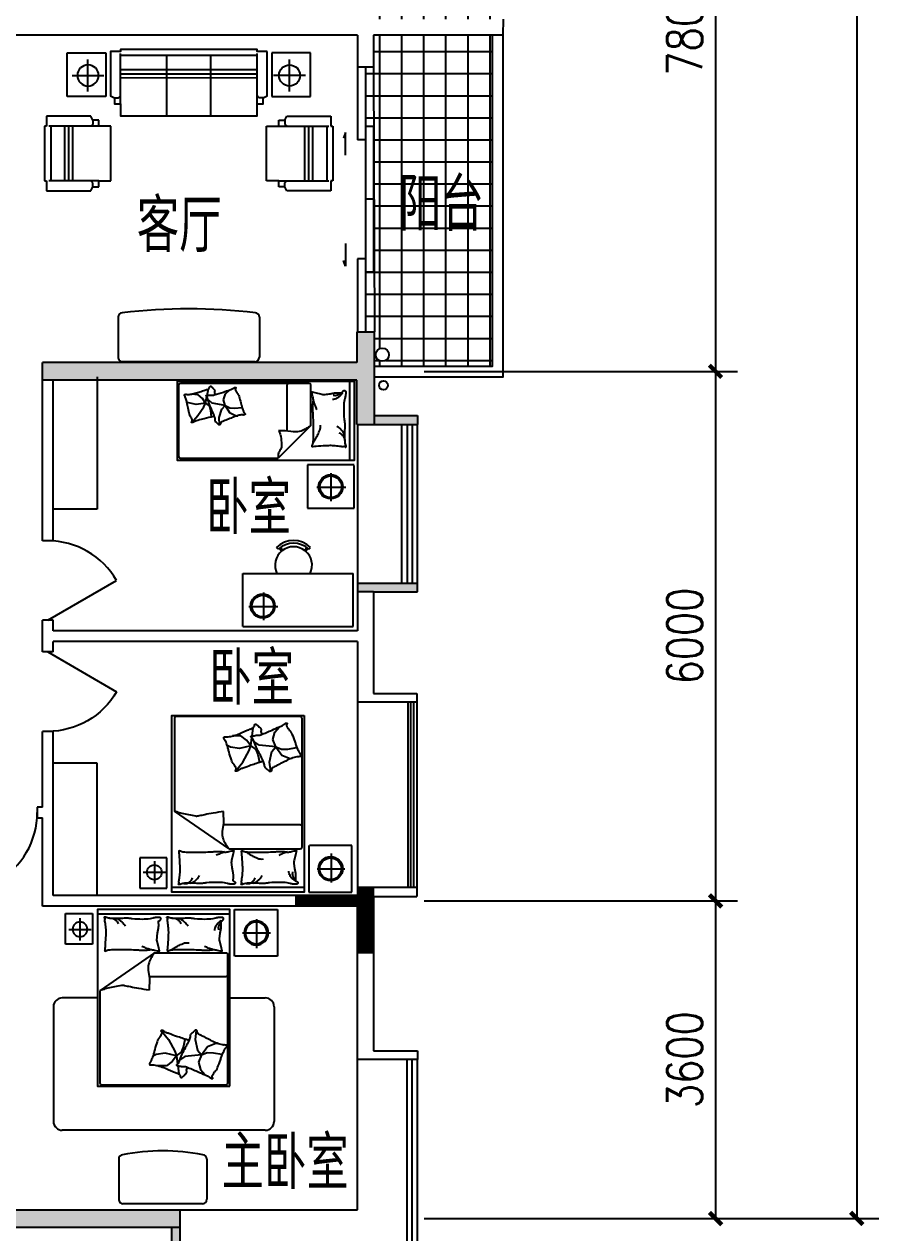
# Model space of a CAD drawing. Header units: millimetres. Extents: x 1386 to 52585, y 719 to 55091.
# Drawn here: x 42351 to 52035, y 15773 to 29471 of the extents above; entities that cross this region are included whole.
import ezdxf
from ezdxf.enums import TextEntityAlignment as Align

# ---------------------------------------------------------------- set-up
doc = ezdxf.new("R2010")
doc.units = ezdxf.units.MM
for name, color, linetype in [('AXIS', 3, 'Continuous'), ('COLUMN', 7, 'Continuous'), ('F', 12, 'Continuous'), ('JG', 6, 'Continuous'), ('PUB_TEXT', 7, 'Continuous'), ('STAIR', 2, 'Continuous'), ('WALL', 4, 'Continuous'), ('WINDOW', 5, 'Continuous'), ('WINDOW_TEXT', 7, 'Continuous')]:
    doc.layers.add(name, color=color, linetype=linetype)
doc.styles.add('_HZTXT', font='txt.shx', dxfattribs={"width": 0.8, "bigfont": 'HZTXT.shx'})
doc.styles.add('DIM_FONT', font='SIMPLEX.shx', dxfattribs={"width": 0.8})
doc.styles.add('SIMPLEX', font='SIMPLEX.SHX')
doc.dimstyles.new('AXIS200', dxfattribs={"dimscale": 2, "dimtxt": 300, "dimasz": 1, "dimexe": 250, "dimexo": 300, "dimgap": 150, "dimtad": 1, "dimdec": 0, "dimzin": 0, "dimdsep": 46, "dimtxsty": 'DIM_FONT', "dimblk": '_DIMX', "dimcen": 0, "dimse1": 1, "dimse2": 1, "dimclrt": 7, "dimadec": 0, "dimazin": 0, "dimtfac": 1, "dimtdec": 0, "dimtix": 1, "dimtmove": 2, "dimatfit": 3, "dimldrblk": '_DIMX', "dimfxl": 1, "dimtolj": 1, "dimtzin": 0, "dimarcsym": 0})

# ---------------------------------------------------------------- blocks, each defined once
blk = doc.blocks.new('_DIMX')
at = {"const_width": 50}
blk.add_lwpolyline([(-70, -70), (70, 70)], dxfattribs=at)
blk = doc.blocks.new('*D74')
at = {"layer": 'AXIS', "color": 0, "lineweight": -2, "transparency": 16777216}
for p, q in [((46885, 25536), (50435, 25536)), ((50185, 25535), (50185, 19537)), ((46885, 19536), (50435, 19536))]:
    blk.add_line(p, q, dxfattribs=at)
at = {"layer": 'DEFPOINTS', "color": 0, "transparency": 16777216}
for p in [(46585, 25536), (46585, 19536), (50185, 19536)]:
    blk.add_point(p, dxfattribs=at)
at = {"layer": 'AXIS', "color": 0, "lineweight": -2, "transparency": 16777216}
for p, rotation in [((50185, 25536), 90), ((50185, 19536), 270)]:
    blk.add_blockref('_DIMX', p, dxfattribs=dict(at, rotation=rotation))
at = {"layer": 'AXIS', "color": 7, "transparency": 16777216, "insert": (49835, 22536), "char_height": 400, "attachment_point": 5, "rotation": 90, "style": 'DIM_FONT'}
blk.add_mtext('\\A1;6000', dxfattribs=at)
blk = doc.blocks.new('*D75')
at = {"layer": 'AXIS', "color": 0, "lineweight": -2, "transparency": 16777216}
for p, q in [((46885, 19536), (50435, 19536)), ((50185, 19535), (50185, 15937)), ((46885, 15936), (50435, 15936))]:
    blk.add_line(p, q, dxfattribs=at)
at = {"layer": 'DEFPOINTS', "color": 0, "transparency": 16777216}
for p in [(46585, 19536), (46585, 15936), (50185, 15936)]:
    blk.add_point(p, dxfattribs=at)
at = {"layer": 'AXIS', "color": 0, "lineweight": -2, "transparency": 16777216}
for p, rotation in [((50185, 19536), 90), ((50185, 15936), 270)]:
    blk.add_blockref('_DIMX', p, dxfattribs=dict(at, rotation=rotation))
at = {"layer": 'AXIS', "color": 7, "transparency": 16777216, "insert": (49835, 17736), "char_height": 400, "attachment_point": 5, "rotation": 90, "style": 'DIM_FONT'}
blk.add_mtext('\\A1;3600', dxfattribs=at)
blk = doc.blocks.new('*D76')
at = {"layer": 'AXIS', "color": 0, "lineweight": -2, "transparency": 16777216}
for p, q in [((46885, 33336), (50435, 33336)), ((50185, 33335), (50185, 25537)), ((46885, 25536), (50435, 25536))]:
    blk.add_line(p, q, dxfattribs=at)
at = {"layer": 'DEFPOINTS', "color": 0, "transparency": 16777216}
for p in [(46585, 33336), (46585, 25536), (50185, 25536)]:
    blk.add_point(p, dxfattribs=at)
at = {"layer": 'AXIS', "color": 0, "lineweight": -2, "transparency": 16777216}
for p, rotation in [((50185, 33336), 90), ((50185, 25536), 270)]:
    blk.add_blockref('_DIMX', p, dxfattribs=dict(at, rotation=rotation))
at = {"layer": 'AXIS', "color": 7, "transparency": 16777216, "insert": (49835, 29436), "char_height": 400, "attachment_point": 5, "rotation": 90, "style": 'DIM_FONT'}
blk.add_mtext('\\A1;7800', dxfattribs=at)
blk = doc.blocks.new('*D79')
at = {"layer": 'AXIS', "color": 0, "lineweight": -2, "transparency": 16777216}
for p, q in [((46885, 48536), (52035, 48536)), ((51785, 48535), (51785, 15937)), ((46885, 15936), (52035, 15936))]:
    blk.add_line(p, q, dxfattribs=at)
at = {"layer": 'DEFPOINTS', "color": 0, "transparency": 16777216}
for p in [(46585, 48536), (46585, 15936), (51785, 15936)]:
    blk.add_point(p, dxfattribs=at)
at = {"layer": 'AXIS', "color": 0, "lineweight": -2, "transparency": 16777216}
for p, rotation in [((51785, 48536), 90), ((51785, 15936), 270)]:
    blk.add_blockref('_DIMX', p, dxfattribs=dict(at, rotation=rotation))
at = {"layer": 'AXIS', "color": 7, "transparency": 16777216, "insert": (51435, 32236), "char_height": 400, "attachment_point": 5, "rotation": 90, "style": 'DIM_FONT'}
blk.add_mtext('\\A1;32600', dxfattribs=at)
blk = doc.blocks.new('_DBLK')
blk.add_line((-0.5, 0), (0, -0.866))
blk.add_arc((-0.5, 0), 1, 300, 0)
at = {"style": 'SIMPLEX', "flags": 9}
blk.add_attdef('A', text='', height=1, dxfattribs=at).set_placement((0, 1.5), align=Align.MIDDLE)
blk = doc.blocks.new('M_C54TQD')
for p, q in [((0, -52), (1500, -52)), ((26, -509), (26, -1968)), ((853, -489), (46, -489)), ((853, -489), (1472, -916)), ((46, -761), (915, -761)), ((1472, -1968), (1472, -916)), ((381, -1368), (395, -1471)), ((778, -1368), (698, -1472)), ((395, -1471), (369, -1593)), ((528, -1559), (509, -1470)), ((698, -1472), (623, -1603)), ((90, -1638), (87, -1645)), ((188, -1621), (90, -1638)), ((161, -1514), (137, -1518)), ((255, -1552), (161, -1514)), ((257, -1618), (188, -1621)), ((324, -1645), (255, -1552)), ((324, -1645), (257, -1618)), ((369, -1593), (324, -1645)), ((548, -1617), (528, -1559)), ((605, -1658), (548, -1617)), ((623, -1603), (605, -1658)), ((605, -1658), (734, -1626)), ((734, -1626), (837, -1640)), ((837, -1640), (873, -1660)), ((324, -1645), (510, -1664)), ((324, -1645), (355, -1728)), ((355, -1728), (335, -1810)), ((510, -1664), (560, -1700)), ((560, -1700), (572, -1709)), ((592, -1767), (580, -1861)), ((605, -1658), (594, -1752)), ((605, -1658), (655, -1721)), ((655, -1721), (720, -1769)), ((720, -1769), (813, -1769)), ((335, -1810), (281, -1873)), ((46, -1988), (1452, -1988))]:
    blk.add_line(p, q)
blk.add_lwpolyline([(0, -2000), (0, 0), (1500, 0), (1500, -2000)], close=True)
for points in [[(101, -127, -0.263368), (73, -108, -0.494818), (82, -89, -0.049225), (100, -88, -0.036831), (124, -89, -0.031893), (161, -97, 0.035782), (195, -104, 0.032941), (285, -110, 0.026564), (396, -104, 0.017905), (434, -99, -0.033397), (454, -97, -0.03204), (491, -97, 0.018442), (555, -101, 0.010837), (620, -100, 0.014624), (668, -97, 0.111249), (691, -89, -0.153708), (708, -86, -0.076444), (715, -87, -0.215512), (717, -89, -0.585858), (714, -92, 0.363489), (709, -95, 0.191716), (709, -106, -0.129675), (711, -123, -0.01735), (708, -140, 0.019326), (706, -155, 0.018818), (699, -223, 0.021828), (698, -283, 0.006204), (700, -316, 0.001963), (706, -423, 0.028341), (710, -459, -0.117014), (709, -468, -0.36606), (708, -469, -0.03973), (694, -466, -0.048309), (681, -461, 0.062981), (670, -457, 0.04058), (647, -454, 0.014345), (580, -451, 0.005484), (454, -452, 0.007153), (358, -455, 0.008762), (316, -458, -0.008153), (270, -461, -0.06251), (213, -456, 0.078669), (167, -454, 0.047825), (145, -459, -0.034494), (114, -466, -0.023571), (89, -469, -0.510228), (88, -468), (95, -438), (116, -356, 0.073041), (118, -336, 0.023305), (112, -275, 0.018299), (108, -252, -0.01097), (101, -214, -0.042281), (98, -180, -0.027201), (101, -126)], [(101, -127, -0.077379), (136, -152, -0.077379), (161, -187, -0.047525), (171, -211, -0.047525), (176, -238)], [(575, -101, 0.027842), (551, -111, 0.048685), (539, -119, 0.023666), (511, -144, 0.031223), (492, -164, 0.046801), (486, -172, 0.023191), (478, -189)], [(657, -95, 0.088153), (622, -98, 0.088153), (591, -114, 0.077547), (569, -135, 0.077547), (555, -162)], [(810, -127, -0.263368), (782, -108, -0.494818), (791, -89, -0.049225), (809, -88, -0.036831), (833, -89, -0.031893), (871, -97, 0.035782), (905, -104, 0.032941), (994, -110, 0.026564), (1106, -104, 0.017905), (1143, -99, -0.033397), (1163, -97, -0.03204), (1200, -97, 0.018442), (1265, -101, 0.010837), (1329, -100, 0.014624), (1377, -97, 0.111249), (1400, -89, -0.153708), (1417, -86, -0.076444), (1424, -87, -0.215512), (1426, -89, -0.585858), (1423, -92, 0.363489), (1419, -95, 0.191716), (1419, -106, -0.129675), (1421, -123, -0.01735), (1418, -140, 0.019326), (1415, -155, 0.018818), (1408, -223, 0.021828), (1407, -283, 0.006204), (1409, -316, 0.001963), (1415, -423, 0.028341), (1419, -459, -0.117014), (1419, -468, -0.36606), (1417, -469, -0.03973), (1404, -466, -0.048309), (1390, -461, 0.062981), (1379, -457, 0.04058), (1356, -454, 0.014345), (1289, -451, 0.005484), (1164, -452, 0.007153), (1067, -455, 0.008762), (1025, -458, -0.008153), (979, -461, -0.06251), (922, -456, 0.078669), (877, -454, 0.047825), (854, -459, -0.034494), (823, -466, -0.023571), (798, -469, -0.510228), (797, -468), (805, -438), (825, -356, 0.073041), (827, -336, 0.023305), (821, -275, 0.018299), (817, -252, -0.01097), (810, -214, -0.042281), (807, -180, -0.027201), (810, -126)], [(1284, -101, 0.027842), (1260, -111, 0.048685), (1248, -119, 0.023666), (1220, -144, 0.031223), (1201, -164, 0.046801), (1196, -172, 0.023191), (1188, -189)], [(1366, -95, 0.088153), (1332, -98, 0.088153), (1300, -114, 0.077547), (1279, -135, 0.077547), (1265, -162)], [(99, -143, -0.05369), (114, -156, -0.070312), (122, -168, -0.015448), (125, -177, -0.013244), (129, -187, -0.082127), (132, -205, -0.064164), (129, -228)], [(661, -455, 0.016108), (622, -429, 0.024599), (595, -414, 0.009477), (546, -391, 0.015937), (516, -378, 0.072521), (500, -375, 0.033339), (463, -375)], [(191, -454, 0.009729), (219, -445, 0.009729), (246, -435, 0.007971), (267, -426, 0.007971), (289, -416)], [(853, -489, -0.085272), (917, -599, -0.124044), (926, -686), (912, -782), (914, -912)], [(901, -454, 0.009729), (928, -445, 0.009729), (955, -435, 0.007971), (977, -426, 0.007971), (998, -416)], [(914, -912, 0.007867), (1032, -894, 0.009508), (1128, -876, 0.006616), (1193, -862, -0.023828), (1212, -858, -0.080713), (1230, -859, -0.009591), (1383, -891, -0.013133), (1416, -899, -0.007859), (1472, -916)], [(464, -1480, 0.025626), (476, -1478, 0.0108), (605, -1436, 0.00456), (692, -1405, 0.01125), (727, -1391, 0.069394), (746, -1380, -0.079756), (763, -1371, -0.106399), (778, -1368, -0.328642), (782, -1372, -0.299547), (779, -1378, 0.189917), (774, -1387, 0.033518), (773, -1397, 0.075627), (773, -1402, 0.053489), (776, -1410, 0.017838), (788, -1432, 0.038394), (805, -1456, -0.059529), (816, -1472, -0.035943), (826, -1498, -0.011245), (852, -1585, -0.006203), (862, -1624, 0.010783), (868, -1647, 0.019485), (873, -1660, 0.005062), (892, -1710, 0.101392), (909, -1736, -0.223768), (914, -1749, -0.25558), (911, -1754, -0.081563), (895, -1759, -0.071805), (878, -1759, 0.069985), (861, -1759, 0.03546), (801, -1772, 0.029432), (732, -1797, 0.001554), (699, -1811, -0.00152), (665, -1826, -0.004735), (629, -1840, 0.00382), (586, -1859, 0.296001), (564, -1891, -0.649774), (542, -1900, -0.02319), (538, -1895, 0.0288), (534, -1892, 0.005727), (527, -1886, -0.004358), (519, -1878, -0.027528), (502, -1861, -0.046214), (493, -1850, -0.194121), (490, -1833, 0.133719), (489, -1809, 0.005779), (482, -1787, 0.008882)]]:
    blk.add_lwpolyline(points, format="xyb")
blk.add_lwpolyline([(58, -1583, 0.101392), (40, -1559, -0.223768), (34, -1546, -0.25558), (36, -1541, -0.081563), (52, -1535, -0.071805), (69, -1534, 0.069985), (86, -1532, 0.03546), (145, -1515, 0.029432), (211, -1485, 0.001554), (244, -1468, -0.00152), (276, -1451, -0.004735), (311, -1433, 0.00382), (353, -1412, 0.296001), (372, -1378, -0.649774), (393, -1367, -0.02319), (398, -1372, 0.0288), (402, -1375, 0.005727), (409, -1380, -0.004358), (418, -1387, -0.027528), (436, -1403, -0.046214), (445, -1414, -0.194121), (450, -1430, 0.133719), (453, -1454, 0.011505), (471, -1496, 0.008882), (497, -1550, 0.012426), (535, -1618, -0.033612), (547, -1644), (570, -1701), (588, -1744, 0.224341), (603, -1757, -0.722772), (603, -1766, -0.103513), (599, -1767, 0.053465), (592, -1767, 0.030109), (569, -1772, -0.031436), (547, -1776, -0.05324), (532, -1776, 0.05518), (517, -1777, 0.056271), (492, -1783, 0.0108), (366, -1835, 0.00456), (281, -1873, 0.01125), (247, -1889, 0.069394), (229, -1902, -0.079756), (213, -1912, -0.106399), (199, -1915, -0.328642), (195, -1912, -0.299547), (196, -1906, 0.189917), (201, -1896, 0.033518), (202, -1886, 0.075627), (201, -1882, 0.053489), (197, -1874, 0.017838), (184, -1853, 0.038394), (165, -1830, -0.059529), (153, -1815, -0.035943), (140, -1790, -0.011245), (108, -1705, -0.006203), (95, -1667, 0.010783), (87, -1645, 0.019485), (82, -1632, 0.005062)], format="xyb", close=True)
for centre, start, end in [((46, -509), 90, 180), ((46, -741), 180, 270), ((46, -1968), 180, 270), ((1452, -1968), 270, 0)]:
    blk.add_arc(centre, 20, start, end)
at = {"style": 'DIM_FONT', "width": 0.8, "flags": 9}
for tag in ['XSIZE', 'YSIZE']:
    blk.add_attdef(tag, (0, 0), '', height=0.5, dxfattribs=at)
blk = doc.blocks.new('-TD')
at = {"color": 0}
for p, q in [((0, -90), (0, 90)), ((-90, 0), (90, 0))]:
    blk.add_line(p, q, dxfattribs=at)
blk.add_circle((0, 0), 60)
blk = doc.blocks.new('-CG')
at = {"layer": 'F'}
for p, q in [((322, 351), (-172, 351)), ((-172, 351), (-172, -87)), ((322, -87), (322, 351)), ((-172, -87), (322, -87))]:
    blk.add_line(p, q, dxfattribs=at)
at = {"layer": 'F', "xscale": 2, "yscale": 2, "zscale": 2}
blk.add_blockref('-TD', (65, 149), dxfattribs=at)
blk = doc.blocks.new('BED-MAST')
at = {"layer": 'JG'}
for p, q in [((-528, 0), (-528, -482)), ((0, 0), (-528, 0)), ((0, -489), (0, 0)), ((-264, -395), (-264, -79)), ((-436, -234), (-107, -234)), ((-528, -489), (0, -489))]:
    blk.add_line(p, q, dxfattribs=at)
for radius in [137, 123]:
    blk.add_circle((-264, -241), radius, dxfattribs=at)
at = {"layer": 'JG', "rotation": 270}
blk.add_blockref('M_C54TQD', (0, -539), dxfattribs=at)
at = {"layer": 'JG', "extrusion": (0, 0, -1), "xscale": -0.7, "yscale": 0.7, "zscale": -0.7}
blk.add_blockref('-CG', (269, -2342), dxfattribs=at)
blk = doc.blocks.new('DESK-LRTV')
at = {"layer": 'JG'}
for p, q in [((-505, 500), (-50, 500)), ((0, 450), (0, -450)), ((-505, -500), (-50, -500))]:
    blk.add_line(p, q, dxfattribs=at)
for centre, radius, start, end in [((1692, 0), 2292, 168.5558, 191.4442), ((-505, 450), 50, 90, 174.535), ((-50, 450), 50, 0, 90), ((-505, -450), 50, 185.465, 270), ((-50, -450), 50, 270, 0)]:
    blk.add_arc(centre, radius, start, end, dxfattribs=at)
blk = doc.blocks.new('_WBLK')
for p, q in [((-0.5, 0.5), (0.5, 0.5)), ((0.5, 0.1667), (-0.5, 0.1667)), ((0.5, -0.1667), (-0.5, -0.1667)), ((-0.5, -0.5), (0.5, -0.5))]:
    blk.add_line(p, q)
at = {"layer": 'WINDOW_TEXT', "style": 'SIMPLEX', "flags": 9}
blk.add_attdef('A', text='', height=1, dxfattribs=at).set_placement((0, 1.5), align=Align.MIDDLE)
blk = doc.blocks.new('M_C55HKH')
for p, q in [((0, -52), (900, -52)), ((26, -509), (26, -1968)), ((503, -489), (46, -489)), ((503, -489), (872, -858)), ((46, -761), (564, -761)), ((872, -1968), (872, -858)), ((299, -1273), (295, -1270)), ((307, -1352), (299, -1273)), ((305, -1407), (307, -1352)), ((357, -1410), (393, -1337)), ((393, -1337), (392, -1318)), ((146, -1456), (100, -1409)), ((211, -1478), (146, -1456)), ((278, -1459), (211, -1478)), ((278, -1459), (251, -1606)), ((278, -1459), (305, -1407)), ((278, -1459), (357, -1410)), ((317, -1498), (278, -1459)), ((412, -1527), (317, -1498)), ((219, -1643), (211, -1652)), ((251, -1606), (219, -1643)), ((249, -1682), (286, -1639)), ((286, -1639), (333, -1628)), ((333, -1628), (405, -1618)), ((495, -1523), (412, -1527)), ((163, -1664), (89, -1649)), ((154, -1766), (147, -1841)), ((196, -1718), (154, -1766)), ((249, -1682), (175, -1667)), ((249, -1682), (196, -1718)), ((249, -1682), (266, -1787)), ((292, -1700), (249, -1682)), ((391, -1769), (292, -1700)), ((469, -1839), (391, -1769)), ((266, -1787), (243, -1892)), ((46, -1988), (852, -1988))]:
    blk.add_line(p, q)
blk.add_lwpolyline([(0, -2000), (0, 0), (900, 0), (900, -2000)], close=True)
for points in [[(135, -134, -0.263368), (107, -115, -0.494818), (116, -96, -0.049225), (134, -94, -0.036831), (158, -96, -0.031893), (196, -104, 0.035782), (230, -111, 0.032941), (319, -117, 0.026564), (430, -111, 0.017905), (468, -106, -0.033397), (488, -104, -0.03204), (525, -104, 0.018442), (590, -107, 0.010837), (654, -107, 0.014624), (702, -104, 0.111249), (725, -96, -0.153708), (742, -92, -0.076444), (749, -94, -0.215512), (751, -96, -0.585858), (748, -99, 0.363489), (744, -102, 0.191716), (743, -113, -0.129675), (745, -130, -0.01735), (742, -147, 0.019326), (740, -162, 0.018818), (733, -230, 0.021828), (732, -289, 0.006204), (734, -323, 0.001963), (740, -430, 0.028341), (744, -466, -0.117014), (744, -475, -0.36606), (742, -476, -0.03973), (728, -473, -0.048309), (715, -468, 0.062981), (704, -464, 0.04058), (681, -461, 0.014345), (614, -458, 0.005484), (488, -459, 0.007153), (392, -462, 0.008762), (350, -465, -0.008153), (304, -468, -0.06251), (247, -463, 0.078669), (201, -461, 0.047825), (179, -466, -0.034494), (148, -473, -0.023571), (123, -476, -0.510228), (122, -475), (129, -445), (150, -363, 0.073041), (152, -343, 0.023305), (146, -282, 0.018299), (142, -259, -0.01097), (135, -221, -0.042281), (132, -187, -0.027201), (135, -133)], [(135, -134, -0.077379), (170, -159, -0.077379), (195, -194, -0.047525), (205, -218, -0.047525), (210, -244)], [(609, -107, 0.027842), (585, -118, 0.048685), (573, -126, 0.023666), (545, -150, 0.031223), (526, -171, 0.046801), (521, -179, 0.023191), (513, -196)], [(691, -102, 0.088153), (656, -105, 0.088153), (625, -120, 0.077547), (604, -142, 0.077547), (590, -169)], [(133, -150, -0.05369), (148, -163, -0.070312), (156, -175, -0.015448), (159, -183, -0.013244), (163, -194, -0.082127), (166, -212, -0.064164), (163, -235)], [(695, -462, 0.016108), (656, -436, 0.024599), (629, -421, 0.009477), (580, -397, 0.015937), (550, -385, 0.072521), (534, -381, 0.033339), (498, -381)], [(225, -460, 0.009729), (253, -451, 0.009729), (280, -441, 0.007971), (301, -432, 0.007971), (323, -423)], [(503, -489, -0.085272), (566, -599, -0.124044), (575, -686), (562, -782), (563, -854)], [(563, -854, -0.027362), (602, -838, -0.040834), (629, -830, -0.038441), (717, -821, -0.076528), (761, -826, -0.103649), (788, -840, 0.093398), (818, -857, 0.072727), (841, -861, 0.052315), (872, -858)], [(400, -1581, 0.025626), (402, -1591, 0.0108), (426, -1697, 0.00456), (445, -1769, 0.01125), (454, -1797, 0.069394), (462, -1813, -0.079756), (468, -1827, -0.106399), (469, -1839, -0.328642), (466, -1842, -0.299547), (461, -1840, 0.189917), (454, -1835, 0.033518), (446, -1833, 0.075627), (442, -1833, 0.053489), (436, -1835, 0.017838), (418, -1843, 0.038394), (397, -1855, -0.059529), (384, -1862, -0.035943), (362, -1869, -0.011245), (291, -1884, -0.006203), (259, -1889, 0.010783), (241, -1893, 0.019485), (230, -1895, 0.005062), (188, -1908, 0.101392), (167, -1919, -0.223768), (156, -1922, -0.25558), (153, -1920, -0.081563), (150, -1907, -0.071805), (151, -1893, 0.069985), (152, -1879, 0.03546), (145, -1831, 0.029432), (130, -1774, 0.001554), (121, -1746, -0.00152), (112, -1718, -0.004735), (102, -1689, 0.00382), (91, -1653, 0.296001), (66, -1634, -0.649774), (61, -1616, -0.02319), (65, -1613, 0.0288), (68, -1610, 0.005727), (73, -1605, -0.004358), (80, -1599, -0.027528), (94, -1586, -0.046214), (104, -1580, -0.194121), (117, -1579, 0.133719), (137, -1580, 0.005779), (155, -1575, 0.008882)]]:
    blk.add_lwpolyline(points, format="xyb")
blk.add_lwpolyline([(345, -1251, 0.101392), (366, -1238, -0.223768), (377, -1234, -0.25558), (380, -1236, -0.081563), (384, -1249, -0.071805), (384, -1263, 0.069985), (384, -1277, 0.03546), (394, -1324, 0.029432), (414, -1380, 0.001554), (425, -1407, -0.00152), (437, -1434, -0.004735), (448, -1462, 0.00382), (462, -1497, 0.296001), (488, -1515, -0.649774), (495, -1532, -0.02319), (491, -1536, 0.0288), (488, -1539, 0.005727), (484, -1544, -0.004358), (478, -1551, -0.027528), (464, -1564, -0.046214), (455, -1571, -0.194121), (442, -1573, 0.133719), (422, -1574, 0.011505), (387, -1586, 0.008882), (343, -1604, 0.012426), (286, -1629, -0.033612), (264, -1637), (218, -1652), (182, -1663, 0.224341), (170, -1674, -0.722772), (163, -1673, -0.103513), (163, -1670, 0.053465), (163, -1664, 0.030109), (161, -1646, -0.031436), (159, -1628, -0.05324), (160, -1616, 0.05518), (161, -1604, 0.056271), (157, -1583, 0.0108), (124, -1480, 0.00456), (100, -1409, 0.01125), (89, -1381, 0.069394), (80, -1366, -0.079756), (73, -1353, -0.106399), (71, -1341, -0.328642), (74, -1338, -0.299547), (79, -1340, 0.189917), (86, -1344, 0.033518), (94, -1345, 0.075627), (98, -1345, 0.053489), (104, -1343, 0.017838), (122, -1333, 0.038394), (141, -1319, -0.059529), (154, -1311, -0.035943), (175, -1303, -0.011245), (245, -1283, -0.006203), (276, -1275, 0.010783), (295, -1270, 0.019485), (305, -1266, 0.005062)], format="xyb", close=True)
for centre, start, end in [((46, -509), 90, 180), ((46, -741), 180, 270), ((46, -1968), 180, 270), ((852, -1968), 270, 0)]:
    blk.add_arc(centre, 20, start, end)
at = {"style": 'DIM_FONT', "width": 0.8, "flags": 9}
for tag in ['XSIZE', 'YSIZE']:
    blk.add_attdef(tag, (0, 0), '', height=0.5, dxfattribs=at)
blk = doc.blocks.new('SOFA-01')
at = {"layer": 'JG'}
for p, q in [((895, -14), (895, 9)), ((895, 9), (1513, 9)), ((1513, 9), (1513, -14)), ((782, -14), (895, -14)), ((782, -514), (782, -14)), ((895, -514), (895, -37)), ((895, -59), (1513, -59)), ((1513, -14), (1627, -14)), ((1513, -514), (1513, -37)), ((1627, -14), (1627, -514)), ((1513, -219), (895, -219)), ((1513, -264), (895, -264)), ((1513, -310), (895, -310)), ((827, -537), (782, -514)), ((827, -537), (873, -537)), ((827, -605), (827, -537)), ((873, -537), (895, -514)), ((895, -605), (895, -514)), ((1513, -605), (1513, -514)), ((1536, -537), (1513, -514)), ((1581, -537), (1536, -537)), ((1627, -514), (1581, -537)), ((1581, -537), (1581, -605)), ((895, -605), (827, -605)), ((895, -742), (895, -605)), ((1513, -605), (1513, -742)), ((1581, -605), (1513, -605)), ((572, -782), (572, -828)), ((1513, -742), (895, -742)), ((549, -850), (71, -850)), ((94, -850), (94, -2397)), ((253, -2397), (253, -850)), ((299, -2397), (299, -850)), ((344, -2397), (344, -850)), ((572, -828), (549, -850)), ((640, -850), (549, -850)), ((777, -1374), (94, -1374)), ((777, -1874), (94, -1874)), ((549, -2397), (71, -2397)), ((572, -2420), (549, -2397)), ((640, -2397), (549, -2397)), ((572, -2466), (572, -2420)), ((895, -2506), (895, -2642)), ((1513, -2506), (895, -2506)), ((1513, -2642), (1513, -2506)), ((827, -2711), (782, -2733)), ((782, -2733), (782, -3234)), ((827, -2642), (827, -2711)), ((895, -2642), (827, -2642)), ((827, -2711), (873, -2711)), ((873, -2711), (895, -2733)), ((895, -2642), (895, -2733)), ((895, -2733), (895, -3211)), ((1513, -2642), (1513, -2733)), ((1581, -2642), (1513, -2642)), ((1536, -2711), (1513, -2733)), ((1513, -2733), (1513, -3211)), ((1581, -2711), (1536, -2711)), ((1581, -2711), (1581, -2642)), ((1627, -2733), (1581, -2711)), ((1627, -3234), (1627, -2733)), ((1513, -2938), (895, -2938)), ((1513, -2984), (895, -2984)), ((1513, -3029), (895, -3029)), ((782, -3234), (895, -3234)), ((895, -3188), (1513, -3188)), ((895, -3234), (895, -3257)), ((895, -3257), (1513, -3257)), ((1513, -3257), (1513, -3234)), ((1513, -3234), (1627, -3234))]:
    blk.add_line(p, q, dxfattribs=at)
blk.add_lwpolyline([(49, -737), (49, -850), (26, -850), (26, -2397), (49, -2397), (49, -2511), (549, -2511), (572, -2466), (640, -2466), (640, -2397), (777, -2397), (777, -850), (640, -850), (640, -782), (572, -782), (549, -737)], close=True, dxfattribs=at)
at = {"layer": 'JG', "extrusion": (0, 0, -1), "xscale": -1, "zscale": -1, "rotation": 180}
blk.add_blockref('-CG', (-384, -333), dxfattribs=at)
at = {"layer": 'JG', "extrusion": (0, 0, -1), "zscale": -1}
blk.add_blockref('-CG', (-384, -2915), dxfattribs=at)
blk = doc.blocks.new('DESK-LR')
at = {"layer": 'JG'}
for p, q in [((-227, 0), (227, 0)), ((277, -50), (277, -1550)), ((-227, -1600), (227, -1600))]:
    blk.add_line(p, q, dxfattribs=at)
for centre, radius, start, end in [((227, -50), 50, 0, 90), ((5951, -800), 6273, 173.09, 186.91), ((-227, -50), 50, 90, 174.535), ((-227, -1550), 50, 185.465, 270), ((227, -1550), 50, 270, 0)]:
    blk.add_arc(centre, radius, start, end, dxfattribs=at)
blk = doc.blocks.new('_B1HAF')
for p, q in [((-0.275, 0.5), (0.275, 0.5)), ((-0.275, 0.5), (-0.275, 0)), ((0, 0.5), (0, 0)), ((0.275, 0.5), (0.275, 0)), ((-0.5, 0), (0.5, 0)), ((-0.225, 0), (-0.225, -0.5)), ((0.225, 0), (0.225, -0.5)), ((-0.5, -0.5), (-0.225, -0.5)), ((0.225, -0.5), (0.5, -0.5)), ((-0.2522, -1.2642), (-0.2314, -1.3786)), ((-0.1667, -1.2642), (-0.2522, -1.2642)), ((0.1667, -1.2642), (0.2522, -1.2642)), ((0.2522, -1.2642), (0.2314, -1.3786))]:
    blk.add_line(p, q)

msp = doc.modelspace()

# ---------------------------------------------------------------- hatches: boundary and pattern name
at = {"layer": 'JG'}
h = msp.add_hatch(dxfattribs=at)
h.set_pattern_fill('NET', color=256, scale=2000, style=0)
h.set_pattern_definition([(0, (-87370.2, -41089.83), (0, 250), []), (90, (-87370.2, -41089.83), (-250, 2e-14), [])])
h.paths.add_polyline_path([(46308.9, 30560.7), (46218.9, 30560.7), (46218.9, 29885.7), (46308.9, 29885.7), (46308.9, 29525.7), (47658.9, 29525.7), (47658.9, 33275.7), (46318.9, 33275.7), (46318.9, 32885.7), (46218.9, 32885.7), (46218.9, 32210.7), (46308.9, 32210.7)])
h.paths.add_polyline_path([(47658, 29345.7), (46308.9, 29345.7), (46308.9, 28985.7), (46218.9, 28985.7), (46218.9, 28310.7), (46308.9, 28310.7), (46308.9, 26660.7), (46218.9, 26660.7), (46218.9, 25985.7), (46318.9, 25985.7), (46318.9, 25595.2), (47658, 25595.2)])
h.paths.add_polyline_path([(46484, 25725, -1), (46334, 25725, -1)], flags=16)

# ---------------------------------------------------------------- linework, layer by layer
at = {"layer": 'COLUMN'}
msp.add_line((46308.9, 23035.7), (46128.9, 23035.7), dxfattribs=at)
for points, const_width in [([(46218.9, 19685.7), (46218.9, 18935.7)], 200), ([(46128.9, 19535.7), (45418.9, 19535.7)], 120)]:
    msp.add_lwpolyline(points, dxfattribs=dict(at, const_width=const_width))
for points in [[(46318.9, 25985.7), (46118.9, 25985.7), (46318.9, 25635.7), (46118.9, 25635.7)], [(46318.9, 25635.7), (42558.9, 25635.7), (46118.9, 25435.7), (42558.9, 25435.7)], [(46318.9, 24935.7), (46318.9, 25635.7), (46118.9, 24935.7), (46118.9, 25435.7)], [(46808.9, 24935.7), (46808.9, 25035.7), (46318.9, 24935.7), (46318.9, 25035.7)], [(46808.9, 23035.7), (46808.9, 23135.7), (46128.9, 23035.7), (46128.9, 23135.7)], [(39218.9, 15835.7), (39418.9, 16035.7), (44118.9, 15835.7), (44118.9, 16035.7)], [(44018.9, 15835.7), (44118.9, 15835.7), (44018.9, 15355.7), (44118.9, 15355.7)]]:
    msp.add_solid(points, dxfattribs=at)
at = {"layer": 'JG'}
for p, q in [((43178.3, 25475.5), (43178.3, 23975.5)), ((46088.2, 24476), (45560.6, 24476)), ((45560.6, 24476), (45560.7, 23987.1)), ((45824.5, 24382.5), (45824.5, 24066.2)), ((46088.3, 23987.2), (46088.2, 24468.8)), ((45996.9, 24220.8), (45667.2, 24220.8)), ((43178.3, 23975.5), (42678.3, 23975.5)), ((45560.7, 23987.1), (46088.3, 23987.2)), ((45230.1, 23519.4), (45209.4, 23541.1)), ((45267.5, 23499.3), (45241.7, 23529.8)), ((45279.3, 23508.5), (45253.4, 23539.1)), ((45526.9, 23508.5), (45552.8, 23539.2)), ((45538.7, 23499.3), (45564.5, 23529.8)), ((45576.1, 23519.4), (45596.8, 23541.1)), ((44828.2, 23245.6), (46078.2, 23245.7)), ((44828.3, 22645.6), (44828.2, 23245.6)), ((46078.3, 22645.7), (46078.2, 23245.7)), ((45061.8, 23031), (45061.8, 22714.7)), ((45226.7, 22869.3), (44896.9, 22869.3)), ((44828.3, 22645.6), (46078.3, 22645.7)), ((43178.1, 21095.5), (42678.1, 21095.5)), ((43178.1, 19595.5), (43178.1, 21095.5)), ((43182.3, 18435.8), (42782.4, 18435.8)), ((44682.3, 18435.9), (45082.4, 18435.9)), ((42682.4, 18335.8), (42682.4, 17035.8)), ((45182.4, 18335.9), (45182.4, 17035.8)), ((45082.4, 16935.8), (42782.4, 16935.8))]:
    msp.add_line(p, q, dxfattribs=at)
for centre, radius in [((45824.4, 24228), 137), ((45824.4, 24228), 123), ((45054.2, 22876.5), 137), ((45054.2, 22876.5), 123)]:
    msp.add_circle(centre, radius, dxfattribs=at)
for centre, radius, start, end in [((45403.1, 23338.9), 280, 46.22291, 133.78147), ((45403.1, 23338.9), 250, 46.22291, 133.78147), ((45403.1, 23338.9), 210, 333.63878, 206.36561), ((42782.4, 18335.8), 100, 90, 180), ((45082.4, 18335.9), 100, 0, 90), ((42782.4, 17035.8), 100, 180, 270), ((45082.4, 17035.8), 100, 270, 0)]:
    msp.add_arc(centre, radius, start, end, dxfattribs=at)
at = {"layer": 'STAIR'}
msp.add_line((46308.9, 28985.7), (46318.9, 25985.7), dxfattribs=at)
for points in [[(46308, 25595.2), (47658, 25595.2), (47658, 29345.2)], [(46318.9, 25475.2), (47778, 25475.2), (47778, 29345.2)]]:
    msp.add_lwpolyline(points, dxfattribs=at)
msp.add_circle((46409, 25725), 75, dxfattribs=at)
at = {"layer": 'WALL'}
for p, q in [((47778, 29345.2), (47780.9, 29525.7)), ((46128.9, 29345.7), (37408.9, 29345.7)), ((46128.9, 29345.7), (46128.9, 28985.7)), ((47780.9, 29345.7), (46308.9, 29345.7)), ((46308.9, 29345.7), (46308.9, 28985.7)), ((46128.9, 28985.7), (46308.9, 28985.7)), ((46118.9, 25985.7), (46318.9, 25985.7)), ((46118.9, 25985.7), (46118.9, 25635.7)), ((46318.9, 24935.7), (46318.9, 25985.7)), ((46118.9, 25635.7), (42558.9, 25635.7)), ((42558.9, 23615.7), (42558.9, 25635.7)), ((46118.9, 25435.7), (42558.9, 25435.7)), ((42678.9, 23615.7), (42678.9, 25435.7)), ((46118.9, 24935.7), (46118.9, 25435.7)), ((46118.9, 24935.7), (46808.9, 24935.7)), ((46308.9, 25035.7), (46808.9, 25035.7)), ((46808.9, 25035.7), (46808.9, 24935.7)), ((42678.9, 23615.7), (42558.9, 23615.7)), ((46128.9, 23135.7), (46128.9, 22595.7)), ((46128.9, 23135.7), (46808.9, 23135.7)), ((46308.9, 23035.7), (46308.9, 21885.7)), ((46308.9, 23035.7), (46808.9, 23035.7)), ((46808.9, 23035.7), (46808.9, 23135.7)), ((42558.9, 22355.7), (42558.9, 22715.7)), ((42678.9, 22715.7), (42558.9, 22715.7)), ((42678.9, 22595.7), (42678.9, 22715.7)), ((46128.9, 22595.7), (42678.9, 22595.7)), ((46128.9, 22475.7), (42678.9, 22475.7)), ((42678.9, 22355.7), (42678.9, 22475.7)), ((46128.9, 22475.7), (46128.9, 21785.7)), ((42678.9, 22355.7), (42558.9, 22355.7)), ((46798.9, 21785.7), (46128.9, 21785.7)), ((46308.9, 21885.7), (46798.9, 21885.7)), ((46798.9, 21885.7), (46798.9, 21785.7)), ((42558.9, 20595.7), (42558.9, 21455.7)), ((42678.9, 21455.7), (42558.9, 21455.7)), ((42678.9, 19595.7), (42678.9, 21455.7)), ((42558.9, 20595.7), (42498.9, 20595.7)), ((42498.9, 20595.7), (42498.9, 20475.7)), ((42498.9, 20475.7), (42558.9, 20475.7)), ((42558.9, 19475.7), (42558.9, 20475.7)), ((46128.9, 19595.7), (42678.9, 19595.7)), ((46128.9, 19685.7), (46128.9, 19595.7)), ((46798.9, 19685.7), (46128.9, 19685.7)), ((46798.9, 19685.7), (46798.9, 19585.7)), ((46128.9, 19475.7), (42558.9, 19475.7)), ((46128.9, 17735.7), (46128.9, 19475.7)), ((46308.9, 19585.7), (46798.9, 19585.7)), ((46308.9, 19585.7), (46308.9, 17835.7)), ((46308.9, 17835.7), (46808.9, 17835.7)), ((46808.9, 17835.7), (46808.9, 17735.7)), ((46808.9, 17735.7), (46128.9, 17735.7)), ((39418.9, 16035.7), (44118.9, 16035.7)), ((44118.9, 15355.7), (44118.9, 16035.7)), ((39218.9, 15835.7), (44118.9, 15835.7)), ((44018.9, 15835.7), (44018.9, 15355.7))]:
    msp.add_line(p, q, dxfattribs=at)
msp.add_circle((46421.6, 25377.2), 50, dxfattribs=at)
at = {"layer": 'WINDOW'}
for p, q in [((46128.9, 21785.7), (46128.9, 19685.7)), ((46128.9, 16035.7), (46128.9, 17735.7)), ((44118.9, 16035.7), (46128.9, 16035.7))]:
    msp.add_line(p, q, dxfattribs=at)
for points in [[(46128.9, 24935.7), (46128.9, 23135.7)], [(44118.9, 15475.7), (46688.9, 15475.7), (46688.9, 17735.7)], [(44118.9, 15415.7), (46748.9, 15415.7), (46748.9, 17735.7)], [(44118.9, 15355.7), (46808.9, 15355.7), (46808.9, 17735.7)]]:
    msp.add_lwpolyline(points, dxfattribs=at)

# ---------------------------------------------------------------- block references
at = {"layer": 'JG'}
for name, p, rotation in [('SOFA-01', (45839.5, 29208.4), 269.9978068309123), ('DESK-LR', (45015.5, 25922.7), 269.9978068309123), ('M_C55HKH', (46088.2, 25426), 270.0021931690877), ('BED-MAST', (46063.9, 19635.3), 269.9978068309123), ('DESK-LRTV', (43921.5, 16103.2), 270.0021931690877)]:
    msp.add_blockref(name, p, dxfattribs=dict(at, rotation=rotation))
at = {"layer": 'JG', "xscale": -1, "rotation": 270.0021931690877}
msp.add_blockref('BED-MAST', (45221.2, 19435.9), dxfattribs=at)
at = {"layer": 'WINDOW'}
for name, p, xscale, yscale, zscale, rotation in [('_B1HAF', (46218.9, 27485.7), 3000, 179.9999999999418, 3000, 270.0000000000012), ('_WBLK', (46718.9, 24035.7), 1800, 180, 1800, 90.0000000000012), ('_DBLK', (42618.9, 23165.7), 900, 900, 900, 90.0000000000012), ('_DBLK', (42618.9, 21905.7), -900, 900, 900, 90.0000000000012), ('_WBLK', (46748.9, 20735.7), 2100, 100, 2100, 269.9999999999999), ('_DBLK', (42048.9, 20535.7), -900, -900, 900, 180.0000000000012)]:
    msp.add_blockref(name, p, dxfattribs=dict(at, xscale=xscale, yscale=yscale, zscale=zscale, rotation=rotation))

# ---------------------------------------------------------------- texts
at = {"layer": 'PUB_TEXT', "style": '_HZTXT', "width": 0.8}
for s, p in [('阳台', (46599.6, 27127.5)), ('客厅', (43627.2, 26887.3)), ('卧室', (44413.4, 23687.1)), ('卧室', (44447.6, 21755.4)), ('主卧室', (44588.1, 16266.6))]:
    msp.add_text(s, height=600, dxfattribs=at).set_placement(p)

# ---------------------------------------------------------------- dimensions: what is measured, and where the dimension line sits
at = {"layer": 'AXIS'}
dim = msp.add_aligned_dim(p1=(46584.9, 48535.7), p2=(46584.9, 15935.7), distance=5200, dimstyle='AXIS200', override={"dimscale": 1, "dimtxt": 400, "dimblk1": '_DIMX', "dimblk2": '_DIMX', "dimsah": 1, "dimse1": 0, "dimse2": 0}, dxfattribs=at)
dim.commit()
dim.dimension.update_dxf_attribs({"geometry": '*D79', "text_midpoint": (51434.9, 32235.7)})
for base, p1, p2, picture, middle in [((50184.9, 25535.7), (46584.9, 33335.7), (46584.9, 25535.7), '*D76', (49834.9, 29435.7)), ((50184.9, 19535.7), (46584.9, 25535.7), (46584.9, 19535.7), '*D74', (49834.9, 22535.7)), ((50184.9, 15935.7), (46584.9, 19535.7), (46584.9, 15935.7), '*D75', (49834.9, 17735.7))]:
    dim = msp.add_linear_dim(base=base, p1=p1, p2=p2, angle=90, dimstyle='AXIS200', override={"dimscale": 1, "dimtxt": 400, "dimblk1": '_DIMX', "dimblk2": '_DIMX', "dimsah": 1, "dimse1": 0, "dimse2": 0}, dxfattribs=at)
    dim.commit()
    dim.dimension.update_dxf_attribs({"geometry": picture, "text_midpoint": middle})

doc.saveas('drawing.dxf')
